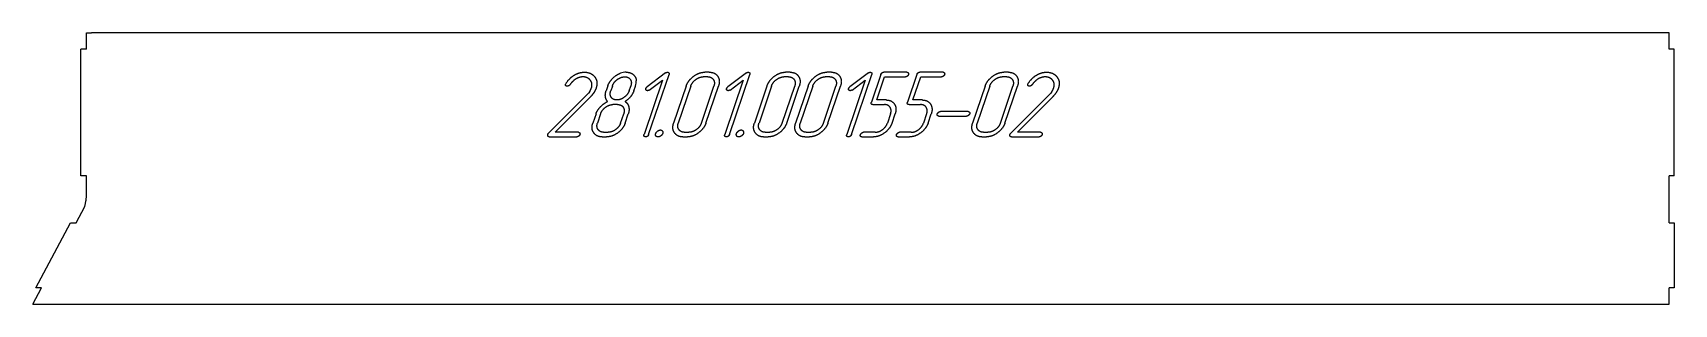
# Model space of a CAD drawing. Header units: millimetres. Extents: x 48 to 554, y 23 to 107.
import ezdxf

# ---------------------------------------------------------------- set-up
doc = ezdxf.new("R2010")
doc.units = ezdxf.units.MM
doc.linetypes.add('K5LT_BASIC', pattern=[0])
doc.layers.add('Engraving', color=7, linetype='Continuous')

msp = doc.modelspace()

# ---------------------------------------------------------------- linework, layer by layer
at = {"color": 150, "linetype": 'K5LT_BASIC', "lineweight": 25, "true_color": 0x0080ff}
for p, q in [((64.82, 106.87), (66.41, 106.87)), ((64.82, 101.87), (64.82, 106.87)), ((552.26, 106.87), (66.41, 106.87)), ((552.26, 101.87), (552.26, 106.87)), ((64.71, 101.87), (63.12, 101.87)), ((63.12, 62.87), (63.12, 101.87)), ((64.82, 101.87), (64.71, 101.87)), ((553.76, 101.87), (552.26, 101.87)), ((553.76, 62.87), (553.76, 101.87)), ((64.82, 62.87), (63.12, 62.87)), ((64.82, 56.87), (64.82, 62.87)), ((552.26, 56.87), (552.26, 62.87)), ((553.76, 62.87), (552.26, 62.87)), ((552.26, 53.41), (552.26, 56.87)), ((61.62, 48.41), (64.28, 53.41)), ((552.26, 48.41), (552.26, 53.41)), ((49.27, 28.41), (59.92, 48.41)), ((59.92, 48.41), (61.62, 48.41)), ((552.26, 48.41), (553.76, 48.41)), ((553.76, 48.41), (553.76, 28.41)), ((48.31, 23.41), (50.97, 28.41)), ((50.97, 28.41), (49.27, 28.41)), ((552.26, 23.41), (552.26, 28.41)), ((553.76, 28.41), (552.26, 28.41)), ((48.31, 23.41), (552.26, 23.41))]:
    msp.add_line(p, q, dxfattribs=at)
msp.add_open_spline([(64.28, 53.41), (64.32, 53.56), (64.39, 53.85), (64.49, 54.28), (64.58, 54.71), (64.66, 55.14), (64.73, 55.57), (64.78, 56.01), (64.81, 56.44), (64.82, 56.73), (64.82, 56.87)], degree=3, dxfattribs=at)
at = {"layer": 'Engraving', "color": 150, "linetype": 'K5LT_BASIC', "lineweight": 25, "true_color": 0x0080ff}
for p, q in [((212.53, 91.39), (212.4, 91.14)), ((230.13, 94.69), (229.3, 94.48)), ((230.61, 94.76), (230.13, 94.69)), ((231.05, 94.76), (230.61, 94.76)), ((234.03, 90.96), (234.11, 91.41)), ((234.11, 91.41), (234.15, 92.16)), ((242.23, 92.35), (236.53, 75.58)), ((243.19, 94.55), (237.49, 90.29)), ((237.95, 75.58), (244.23, 94.05)), ((238.15, 89.29), (242.23, 92.35)), ((256.16, 93.34), (254.74, 93.34)), ((256.64, 94.76), (255.22, 94.76)), ((267.1, 92.35), (261.4, 75.58)), ((268.06, 94.55), (262.36, 90.29)), ((262.82, 75.58), (269.1, 94.05)), ((263.02, 89.29), (267.1, 92.35)), ((281.03, 93.34), (279.61, 93.34)), ((281.51, 94.76), (280.09, 94.76)), ((293.73, 93.34), (292.31, 93.34)), ((294.21, 94.76), (292.79, 94.76)), ((304.67, 92.35), (298.97, 75.58)), ((305.63, 94.55), (299.93, 90.29)), ((300.39, 75.58), (306.67, 94.05)), ((300.59, 89.29), (304.67, 92.35)), ((309.45, 94.05), (306.55, 85.51)), ((308.21, 86.22), (310.63, 93.34)), ((317.51, 94.76), (310.4, 94.76)), ((310.63, 93.34), (317.02, 93.34)), ((320.56, 94.05), (317.66, 85.51)), ((319.33, 86.22), (321.74, 93.34)), ((328.62, 94.76), (321.51, 94.76)), ((321.74, 93.34), (328.14, 93.34)), ((348.23, 93.34), (346.81, 93.34)), ((348.72, 94.76), (347.29, 94.76)), ((354.87, 91.39), (354.74, 91.14)), ((218.93, 87.78), (207.12, 75.98)), ((209.16, 76.29), (219.85, 86.99)), ((219.41, 88.34), (218.93, 87.78)), ((219.8, 88.83), (219.41, 88.34)), ((225.35, 90.53), (224.86, 89.07)), ((226.77, 90.51), (226.28, 89.06)), ((231.96, 89.06), (232.45, 90.51)), ((233.39, 89.06), (233.88, 90.51)), ((233.88, 90.51), (234.03, 90.96)), ((249.51, 90.5), (245.64, 79.13)), ((250.93, 90.5), (247.07, 79.13)), ((254.18, 79.13), (258.05, 90.5)), ((255.61, 79.13), (259.47, 90.5)), ((274.38, 90.5), (270.51, 79.13)), ((275.8, 90.5), (271.94, 79.13)), ((279.05, 79.13), (282.92, 90.5)), ((280.48, 79.13), (284.34, 90.5)), ((287.08, 90.5), (283.21, 79.13)), ((288.5, 90.5), (284.64, 79.13)), ((291.75, 79.13), (295.62, 90.5)), ((293.18, 79.13), (297.04, 90.5)), ((311.07, 86.22), (308.21, 86.22)), ((322.18, 86.22), (319.33, 86.22)), ((341.58, 90.5), (337.72, 79.13)), ((343, 90.5), (339.14, 79.13)), ((346.26, 79.13), (350.12, 90.5)), ((347.68, 79.13), (351.54, 90.5)), ((361.27, 87.78), (349.46, 75.98)), ((351.5, 76.29), (362.2, 86.99)), ((361.76, 88.34), (361.27, 87.78)), ((362.14, 88.83), (361.76, 88.34)), ((221.74, 81.97), (220.77, 79.13)), ((223.16, 81.97), (222.19, 79.13)), ((228.39, 84.81), (226.96, 84.81)), ((229.3, 79.13), (230.26, 81.97)), ((230.72, 79.13), (231.69, 81.97)), ((307.02, 84.8), (310.58, 84.8)), ((312.45, 81.97), (311.48, 79.13)), ((312.9, 79.13), (313.87, 81.97)), ((318.13, 84.8), (321.69, 84.8)), ((323.56, 81.97), (322.59, 79.13)), ((324.02, 79.13), (324.98, 81.97)), ((327.33, 81.26), (335.86, 81.26)), ((336.34, 82.69), (327.82, 82.69)), ((216.32, 76.29), (209.16, 76.29)), ((224.07, 76.29), (225.49, 76.29)), ((248.94, 76.29), (250.36, 76.29)), ((273.81, 76.29), (275.23, 76.29)), ((286.51, 76.29), (287.93, 76.29)), ((307.69, 76.29), (304.12, 76.29)), ((318.8, 76.29), (315.24, 76.29)), ((341.02, 76.29), (342.44, 76.29)), ((358.66, 76.29), (351.5, 76.29)), ((207.34, 74.87), (215.83, 74.87)), ((223.59, 74.87), (225.01, 74.87)), ((248.46, 74.87), (249.88, 74.87)), ((273.33, 74.87), (274.75, 74.87)), ((286.03, 74.87), (287.45, 74.87)), ((303.64, 74.87), (307.21, 74.87)), ((314.75, 74.87), (318.32, 74.87)), ((340.53, 74.87), (341.95, 74.87)), ((349.68, 74.87), (358.18, 74.87))]:
    msp.add_line(p, q, dxfattribs=at)
for points in [[(212.44, 90.63), (212.29, 90.83), (212.4, 91.14)], [(212.53, 91.39), (213.71, 93.13), (215.27, 93.99)], [(215.7, 92.78), (214.67, 92.23), (213.7, 90.91)], [(215.27, 93.99), (216.66, 94.77), (218.14, 94.77)], [(217.71, 93.32), (216.73, 93.32), (215.7, 92.78)], [(219.03, 93.05), (218.42, 93.32), (217.71, 93.32)], [(218.14, 94.77), (220.17, 94.77), (221.3, 93.38)], [(219.99, 92.32), (219.63, 92.77), (219.03, 93.05)], [(220.32, 89.89), (220.81, 91.32), (219.99, 92.32)], [(221.3, 93.38), (222.48, 91.92), (221.79, 89.89)], [(225.35, 90.53), (225.91, 92.17), (227.61, 93.54)], [(226.77, 90.51), (227.18, 91.71), (228.29, 92.52)], [(227.61, 93.54), (228.45, 94.16), (229.3, 94.48)], [(228.29, 92.52), (229.41, 93.34), (230.59, 93.34)], [(230.59, 93.34), (231.77, 93.34), (232.31, 92.52)], [(231.05, 94.76), (232.81, 94.76), (233.67, 93.53)], [(232.31, 92.52), (232.86, 91.69), (232.45, 90.51)], [(233.67, 93.53), (234.1, 92.93), (234.15, 92.16)], [(243.19, 94.55), (243.46, 94.75), (243.74, 94.75)], [(243.74, 94.75), (244.03, 94.75), (244.18, 94.56)], [(244.18, 94.56), (244.34, 94.37), (244.23, 94.05)], [(249.51, 90.5), (250.09, 92.21), (251.76, 93.48)], [(250.93, 90.5), (251.33, 91.68), (252.44, 92.51)], [(251.76, 93.48), (253.43, 94.76), (255.22, 94.76)], [(252.44, 92.51), (253.56, 93.34), (254.74, 93.34)], [(256.16, 93.34), (257.34, 93.34), (257.89, 92.5)], [(256.64, 94.76), (258.39, 94.76), (259.23, 93.52)], [(257.89, 92.5), (258.44, 91.66), (258.05, 90.5)], [(259.23, 93.52), (260.07, 92.28), (259.47, 90.5)], [(268.06, 94.55), (268.33, 94.75), (268.61, 94.75)], [(268.61, 94.75), (268.9, 94.75), (269.05, 94.56)], [(269.05, 94.56), (269.21, 94.37), (269.1, 94.05)], [(274.38, 90.5), (274.96, 92.21), (276.63, 93.48)], [(275.8, 90.5), (276.2, 91.68), (277.31, 92.51)], [(276.63, 93.48), (278.3, 94.76), (280.09, 94.76)], [(277.31, 92.51), (278.43, 93.34), (279.61, 93.34)], [(281.03, 93.34), (282.21, 93.34), (282.76, 92.5)], [(281.51, 94.76), (283.26, 94.76), (284.1, 93.52)], [(282.76, 92.5), (283.31, 91.66), (282.92, 90.5)], [(284.1, 93.52), (284.94, 92.28), (284.34, 90.5)], [(287.08, 90.5), (287.66, 92.21), (289.33, 93.48)], [(288.5, 90.5), (288.9, 91.68), (290.01, 92.51)], [(289.33, 93.48), (291, 94.76), (292.79, 94.76)], [(290.01, 92.51), (291.13, 93.34), (292.31, 93.34)], [(293.73, 93.34), (294.91, 93.34), (295.46, 92.5)], [(294.21, 94.76), (295.96, 94.76), (296.8, 93.52)], [(295.46, 92.5), (296.01, 91.66), (295.62, 90.5)], [(296.8, 93.52), (297.64, 92.28), (297.04, 90.5)], [(305.63, 94.55), (305.9, 94.75), (306.18, 94.75)], [(306.18, 94.75), (306.47, 94.75), (306.62, 94.56)], [(306.62, 94.56), (306.78, 94.37), (306.67, 94.05)], [(309.45, 94.05), (309.69, 94.76), (310.4, 94.76)], [(317.63, 93.57), (317.36, 93.34), (317.02, 93.34)], [(317.51, 94.76), (317.76, 94.76), (317.91, 94.54)], [(317.97, 94.05), (317.89, 93.8), (317.63, 93.57)], [(317.91, 94.54), (318.06, 94.31), (317.97, 94.05)], [(320.56, 94.05), (320.8, 94.76), (321.51, 94.76)], [(328.74, 93.57), (328.48, 93.34), (328.14, 93.34)], [(328.62, 94.76), (328.87, 94.76), (329.02, 94.54)], [(329.09, 94.05), (329, 93.8), (328.74, 93.57)], [(329.02, 94.54), (329.17, 94.31), (329.09, 94.05)], [(341.58, 90.5), (342.16, 92.21), (343.83, 93.48)], [(343, 90.5), (343.4, 91.68), (344.52, 92.51)], [(343.83, 93.48), (345.5, 94.76), (347.29, 94.76)], [(344.52, 92.51), (345.63, 93.34), (346.81, 93.34)], [(348.23, 93.34), (349.41, 93.34), (349.96, 92.5)], [(348.72, 94.76), (350.46, 94.76), (351.31, 93.52)], [(349.96, 92.5), (350.52, 91.66), (350.12, 90.5)], [(351.31, 93.52), (352.15, 92.28), (351.54, 90.5)], [(354.79, 90.63), (354.64, 90.83), (354.74, 91.14)], [(354.87, 91.39), (356.06, 93.13), (357.62, 93.99)], [(358.05, 92.78), (357.02, 92.23), (356.04, 90.91)], [(357.62, 93.99), (359, 94.77), (360.48, 94.77)], [(360.06, 93.32), (359.08, 93.32), (358.05, 92.78)], [(361.37, 93.05), (360.77, 93.32), (360.06, 93.32)], [(360.48, 94.77), (362.51, 94.77), (363.65, 93.38)], [(362.33, 92.32), (361.97, 92.77), (361.37, 93.05)], [(362.67, 89.89), (363.16, 91.32), (362.33, 92.32)], [(363.65, 93.38), (364.83, 91.92), (364.14, 89.89)], [(212.9, 90.44), (212.6, 90.44), (212.44, 90.63)], [(213.34, 90.57), (213.15, 90.49), (212.9, 90.44)], [(213.7, 90.91), (213.53, 90.68), (213.34, 90.57)], [(219.8, 88.83), (220.14, 89.35), (220.32, 89.89)], [(221.11, 88.52), (220.67, 87.86), (219.85, 86.99)], [(221.79, 89.89), (221.55, 89.19), (221.11, 88.52)], [(224.65, 87.2), (224.51, 88.06), (224.86, 89.07)], [(225.31, 85.75), (224.79, 86.35), (224.65, 87.2)], [(226.42, 87.06), (225.88, 87.88), (226.28, 89.06)], [(228.14, 86.23), (226.97, 86.23), (226.42, 87.06)], [(230.42, 87.04), (229.3, 86.23), (228.14, 86.23)], [(231.96, 89.06), (231.55, 87.85), (230.42, 87.04)], [(232.37, 87.22), (231.71, 86.42), (230.68, 85.75)], [(233.39, 89.06), (233.03, 88.03), (232.37, 87.22)], [(237.15, 89.29), (237.01, 89.5), (237.11, 89.8)], [(237.11, 89.8), (237.15, 89.92), (237.49, 90.29)], [(237.59, 89.08), (237.29, 89.08), (237.15, 89.29)], [(238.15, 89.29), (237.86, 89.08), (237.59, 89.08)], [(262.02, 89.29), (261.88, 89.5), (261.98, 89.8)], [(261.98, 89.8), (262.02, 89.92), (262.36, 90.29)], [(262.46, 89.08), (262.16, 89.08), (262.02, 89.29)], [(263.02, 89.29), (262.73, 89.08), (262.46, 89.08)], [(299.59, 89.29), (299.45, 89.5), (299.56, 89.8)], [(299.56, 89.8), (299.59, 89.92), (299.93, 90.29)], [(300.03, 89.08), (299.74, 89.08), (299.59, 89.29)], [(300.59, 89.29), (300.3, 89.08), (300.03, 89.08)], [(311.07, 86.22), (312.81, 86.22), (313.64, 84.97)], [(322.18, 86.22), (323.93, 86.22), (324.75, 84.97)], [(355.24, 90.44), (354.95, 90.44), (354.79, 90.63)], [(355.69, 90.57), (355.5, 90.49), (355.24, 90.44)], [(356.04, 90.91), (355.88, 90.68), (355.69, 90.57)], [(362.14, 88.83), (362.49, 89.35), (362.67, 89.89)], [(363.46, 88.52), (363.02, 87.86), (362.2, 86.99)], [(364.14, 89.89), (363.9, 89.19), (363.46, 88.52)], [(221.74, 81.97), (222.11, 83.06), (223.04, 84.06)], [(223.04, 84.06), (223.98, 85.05), (225.31, 85.75)], [(223.16, 81.97), (223.56, 83.15), (224.67, 83.98)], [(224.67, 83.98), (225.79, 84.81), (226.96, 84.81)], [(228.39, 84.81), (229.59, 84.81), (230.13, 83.98)], [(230.13, 83.98), (230.66, 83.15), (230.26, 81.97)], [(230.68, 85.75), (231.49, 85.28), (231.79, 84.23)], [(231.79, 84.23), (232.09, 83.17), (231.69, 81.97)], [(307.02, 84.8), (306.31, 84.8), (306.55, 85.51)], [(312.3, 83.98), (311.76, 84.8), (310.58, 84.8)], [(312.45, 81.97), (312.85, 83.15), (312.3, 83.98)], [(313.64, 84.97), (314.46, 83.72), (313.87, 81.97)], [(318.13, 84.8), (317.42, 84.8), (317.66, 85.51)], [(323.42, 83.98), (322.87, 84.8), (321.69, 84.8)], [(323.56, 81.97), (323.96, 83.15), (323.42, 83.98)], [(324.75, 84.97), (325.58, 83.72), (324.98, 81.97)], [(326.87, 81.46), (326.77, 81.69), (326.86, 81.98)], [(326.86, 81.98), (326.92, 82.13), (327.19, 82.41)], [(327.33, 81.26), (327.01, 81.26), (326.87, 81.46)], [(327.19, 82.41), (327.46, 82.69), (327.82, 82.69)], [(336.46, 81.49), (336.2, 81.26), (335.86, 81.26)], [(336.34, 82.69), (336.6, 82.69), (336.75, 82.46)], [(336.81, 81.98), (336.72, 81.72), (336.46, 81.49)], [(336.75, 82.46), (336.9, 82.23), (336.81, 81.98)], [(206.9, 75.63), (206.97, 75.83), (207.12, 75.98)], [(216.32, 76.29), (216.57, 76.29), (216.72, 76.06)], [(216.72, 76.06), (216.87, 75.84), (216.79, 75.58)], [(221.06, 76.1), (220.16, 77.34), (220.77, 79.13)], [(223.59, 74.87), (221.95, 74.87), (221.06, 76.1)], [(222.38, 77.14), (221.8, 77.98), (222.19, 79.13)], [(224.07, 76.29), (222.95, 76.29), (222.38, 77.14)], [(228.45, 76.11), (226.78, 74.87), (225.01, 74.87)], [(227.79, 77.11), (226.68, 76.29), (225.49, 76.29)], [(229.3, 79.13), (228.89, 77.94), (227.79, 77.11)], [(230.72, 79.13), (230.12, 77.35), (228.45, 76.11)], [(240.17, 75.17), (240, 75.51), (240.14, 75.93)], [(240.14, 75.93), (240.23, 76.17), (240.64, 76.59)], [(240.64, 76.59), (241.05, 77), (241.57, 77)], [(241.57, 77), (241.95, 77), (242.18, 76.66)], [(242.27, 75.93), (242.14, 75.55), (241.75, 75.21)], [(242.18, 76.66), (242.41, 76.32), (242.27, 75.93)], [(245.93, 76.1), (245.03, 77.34), (245.64, 79.13)], [(248.46, 74.87), (246.82, 74.87), (245.93, 76.1)], [(247.25, 77.14), (246.67, 77.98), (247.07, 79.13)], [(248.94, 76.29), (247.82, 76.29), (247.25, 77.14)], [(253.33, 76.13), (251.66, 74.87), (249.88, 74.87)], [(252.64, 77.1), (251.51, 76.29), (250.36, 76.29)], [(254.18, 79.13), (253.77, 77.91), (252.64, 77.1)], [(255.61, 79.13), (255.01, 77.38), (253.33, 76.13)], [(265.04, 75.17), (264.87, 75.51), (265.01, 75.93)], [(265.01, 75.93), (265.1, 76.17), (265.51, 76.59)], [(265.51, 76.59), (265.92, 77), (266.44, 77)], [(266.44, 77), (266.83, 77), (267.05, 76.66)], [(267.15, 75.93), (267.02, 75.55), (266.62, 75.21)], [(267.05, 76.66), (267.28, 76.32), (267.15, 75.93)], [(270.8, 76.1), (269.9, 77.34), (270.51, 79.13)], [(273.33, 74.87), (271.69, 74.87), (270.8, 76.1)], [(272.12, 77.14), (271.55, 77.98), (271.94, 79.13)], [(273.81, 76.29), (272.69, 76.29), (272.12, 77.14)], [(278.2, 76.13), (276.53, 74.87), (274.75, 74.87)], [(277.51, 77.1), (276.38, 76.29), (275.23, 76.29)], [(279.05, 79.13), (278.64, 77.91), (277.51, 77.1)], [(280.48, 79.13), (279.88, 77.38), (278.2, 76.13)], [(283.5, 76.1), (282.6, 77.34), (283.21, 79.13)], [(286.03, 74.87), (284.39, 74.87), (283.5, 76.1)], [(284.82, 77.14), (284.25, 77.98), (284.64, 79.13)], [(286.51, 76.29), (285.39, 76.29), (284.82, 77.14)], [(290.9, 76.13), (289.23, 74.87), (287.45, 74.87)], [(290.21, 77.1), (289.08, 76.29), (287.93, 76.29)], [(291.75, 79.13), (291.34, 77.91), (290.21, 77.1)], [(293.18, 79.13), (292.58, 77.38), (290.9, 76.13)], [(303.17, 75.58), (303.23, 75.74), (303.5, 76.01)], [(303.5, 76.01), (303.77, 76.29), (304.12, 76.29)], [(310.63, 76.13), (308.95, 74.87), (307.21, 74.87)], [(307.69, 76.29), (308.87, 76.29), (309.97, 77.11)], [(309.97, 77.11), (311.08, 77.94), (311.48, 79.13)], [(312.9, 79.13), (312.31, 77.38), (310.63, 76.13)], [(314.28, 75.58), (314.34, 75.74), (314.61, 76.01)], [(314.61, 76.01), (314.88, 76.29), (315.24, 76.29)], [(321.74, 76.13), (320.07, 74.87), (318.32, 74.87)], [(318.8, 76.29), (319.98, 76.29), (321.08, 77.11)], [(321.08, 77.11), (322.19, 77.94), (322.59, 79.13)], [(324.02, 79.13), (323.42, 77.38), (321.74, 76.13)], [(338, 76.1), (337.11, 77.34), (337.72, 79.13)], [(340.53, 74.87), (338.9, 74.87), (338, 76.1)], [(339.32, 77.14), (338.75, 77.98), (339.14, 79.13)], [(341.02, 76.29), (339.89, 76.29), (339.32, 77.14)], [(345.41, 76.13), (343.73, 74.87), (341.95, 74.87)], [(344.72, 77.1), (343.59, 76.29), (342.44, 76.29)], [(346.26, 79.13), (345.84, 77.91), (344.72, 77.1)], [(347.68, 79.13), (347.09, 77.38), (345.41, 76.13)], [(349.25, 75.63), (349.31, 75.83), (349.46, 75.98)], [(358.66, 76.29), (358.92, 76.29), (359.07, 76.06)], [(359.07, 76.06), (359.22, 75.84), (359.13, 75.58)], [(206.92, 75.09), (206.8, 75.34), (206.9, 75.63)], [(207.34, 74.87), (207.08, 74.87), (206.92, 75.09)], [(216.44, 75.1), (216.17, 74.87), (215.83, 74.87)], [(216.79, 75.58), (216.7, 75.32), (216.44, 75.1)], [(236.56, 75.04), (236.4, 75.21), (236.53, 75.58)], [(237, 74.87), (236.87, 74.87), (236.56, 75.04)], [(237.57, 75.04), (237.31, 74.87), (237, 74.87)], [(237.95, 75.58), (237.84, 75.24), (237.57, 75.04)], [(240.85, 74.87), (240.35, 74.87), (240.17, 75.17)], [(241.75, 75.21), (241.36, 74.87), (240.85, 74.87)], [(261.43, 75.04), (261.27, 75.21), (261.4, 75.58)], [(261.87, 74.87), (261.74, 74.87), (261.43, 75.04)], [(262.44, 75.04), (262.18, 74.87), (261.87, 74.87)], [(262.82, 75.58), (262.71, 75.24), (262.44, 75.04)], [(265.72, 74.87), (265.22, 74.87), (265.04, 75.17)], [(266.62, 75.21), (266.23, 74.87), (265.72, 74.87)], [(299, 75.04), (298.84, 75.21), (298.97, 75.58)], [(299.44, 74.87), (299.31, 74.87), (299, 75.04)], [(300.01, 75.04), (299.75, 74.87), (299.44, 74.87)], [(300.39, 75.58), (300.28, 75.24), (300.01, 75.04)], [(303.18, 75.07), (303.08, 75.29), (303.17, 75.58)], [(303.64, 74.87), (303.31, 74.87), (303.18, 75.07)], [(314.3, 75.07), (314.19, 75.29), (314.28, 75.58)], [(314.75, 74.87), (314.43, 74.87), (314.3, 75.07)], [(349.26, 75.09), (349.14, 75.34), (349.25, 75.63)], [(349.68, 74.87), (349.43, 74.87), (349.26, 75.09)], [(358.78, 75.1), (358.52, 74.87), (358.18, 74.87)], [(359.13, 75.58), (359.04, 75.32), (358.78, 75.1)]]:
    msp.add_open_spline(points, degree=2, dxfattribs=at)

doc.saveas('drawing.dxf')
